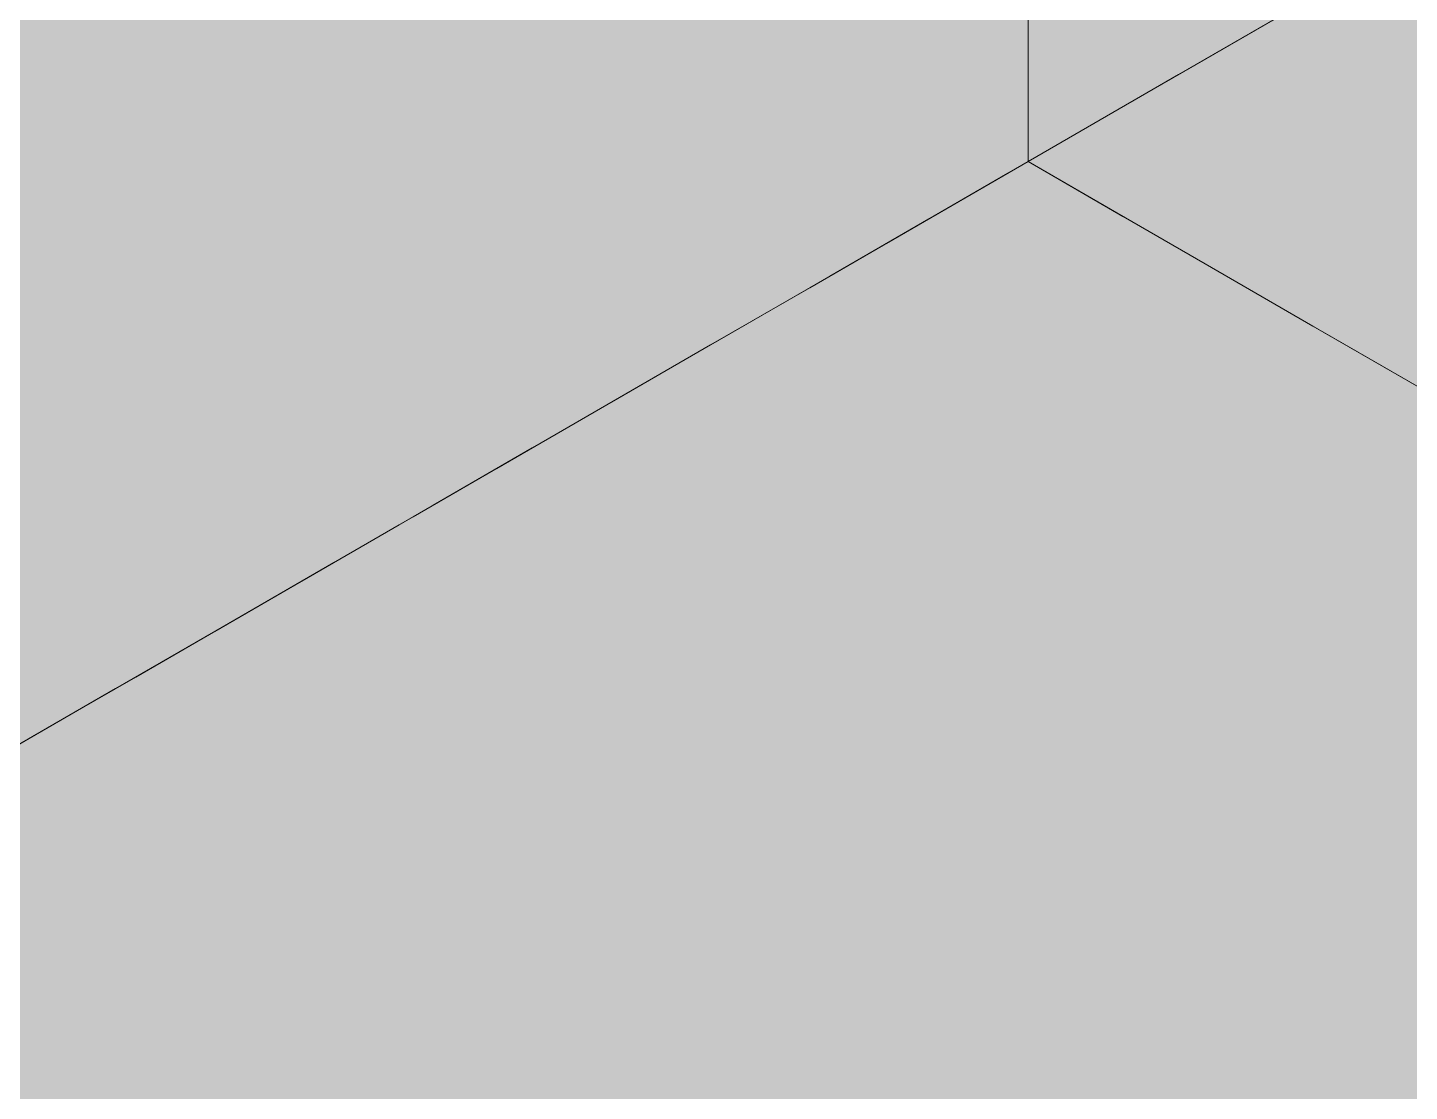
# Model space of a CAD drawing. Header units: metres. Extents: x 0 to 8.41, y 0 to 5.94.
# Drawn here: x 2.5901 to 2.7702, y 2.1418 to 2.2805 of the extents above; entities that cross this region are included whole.
import ezdxf

# ---------------------------------------------------------------- set-up
doc = ezdxf.new("R2010")
doc.units = ezdxf.units.M
doc.header["$LTSCALE"] = 0.25
doc.layers.add('ISO-3D', color=7, linetype='CONTINUOUS', lineweight=13)
doc.layers.add('ISO-3D-ARISTAS', color=250, linetype='CONTINUOUS', lineweight=13)

msp = doc.modelspace()

# ---------------------------------------------------------------- linework, layer by layer
at = {"layer": 'ISO-3D', "true_color": 0x9e9d98}
for points in [[(2.73208, 2.2849), (2.74362, 2.27824), (2.73208, 2.29919), (2.74362, 2.29252)], [(2.75517, 2.28586), (2.76672, 2.27919), (2.75517, 2.30014), (2.76672, 2.29348)], [(2.76672, 2.27919), (2.77826, 2.27252), (2.76672, 2.29348), (2.77826, 2.28681)], [(2.72053, 2.27729), (2.73208, 2.27062), (2.72053, 2.29157), (2.73208, 2.2849)], [(2.74362, 2.27824), (2.75517, 2.27157), (2.74362, 2.29252), (2.75517, 2.28586)], [(2.73208, 2.27062), (2.74362, 2.26395), (2.73208, 2.2849), (2.74362, 2.27824)], [(2.75517, 2.27157), (2.76672, 2.2649), (2.75517, 2.28586), (2.76672, 2.27919)], [(2.76672, 2.2649), (2.77826, 2.25824), (2.76672, 2.27919), (2.77826, 2.27252)], [(2.72053, 2.263), (2.73208, 2.25633), (2.72053, 2.27729), (2.73208, 2.27062)], [(2.74362, 2.26395), (2.75517, 2.25729), (2.74362, 2.27824), (2.75517, 2.27157)], [(2.75517, 2.25729), (2.76672, 2.25062), (2.75517, 2.27157), (2.76672, 2.2649)], [(2.73208, 2.25633), (2.74362, 2.24967), (2.73208, 2.27062), (2.74362, 2.26395)], [(2.76672, 2.25062), (2.77826, 2.24395), (2.76672, 2.2649), (2.77826, 2.25824)], [(2.74362, 2.24967), (2.75517, 2.243), (2.74362, 2.26395), (2.75517, 2.25729)], [(2.75517, 2.243), (2.76672, 2.23633), (2.75517, 2.25729), (2.76672, 2.25062)], [(2.76672, 2.23633), (2.77826, 2.22967), (2.76672, 2.25062), (2.77826, 2.24395)]]:
    msp.add_solid(points, dxfattribs=at)
at = {"layer": 'ISO-3D', "true_color": 0xa4987f}
for points in [[(2.78255, 2.28426), (2.76962, 2.2768), (2.78255, 2.2988), (2.76962, 2.29134)], [(2.76962, 2.2768), (2.75669, 2.26933), (2.76962, 2.29134), (2.75669, 2.28388)], [(2.78255, 2.26971), (2.76962, 2.26225), (2.78255, 2.28426), (2.76962, 2.2768)], [(2.75669, 2.26933), (2.74376, 2.26187), (2.75669, 2.28388), (2.74376, 2.27641)], [(2.74376, 2.26187), (2.73084, 2.25441), (2.74376, 2.27641), (2.73084, 2.26895)], [(2.76962, 2.26225), (2.75669, 2.25479), (2.76962, 2.2768), (2.75669, 2.26933)], [(2.73084, 2.25441), (2.71791, 2.24694), (2.73084, 2.26895), (2.71791, 2.26149)], [(2.75669, 2.25479), (2.74376, 2.24732), (2.75669, 2.26933), (2.74376, 2.26187)], [(2.78255, 2.25517), (2.76962, 2.24771), (2.78255, 2.26971), (2.76962, 2.26225)], [(2.71791, 2.24694), (2.70498, 2.23948), (2.71791, 2.26149), (2.70498, 2.25402)], [(2.74376, 2.24732), (2.73084, 2.23986), (2.74376, 2.26187), (2.73084, 2.25441)], [(2.76962, 2.24771), (2.75669, 2.24024), (2.76962, 2.26225), (2.75669, 2.25479)], [(2.70498, 2.23948), (2.69206, 2.23202), (2.70498, 2.25402), (2.69206, 2.24656)], [(2.73084, 2.23986), (2.71791, 2.2324), (2.73084, 2.25441), (2.71791, 2.24694)], [(2.75669, 2.24024), (2.74376, 2.23278), (2.75669, 2.25479), (2.74376, 2.24732)], [(2.78255, 2.24062), (2.76962, 2.23316), (2.78255, 2.25517), (2.76962, 2.24771)], [(2.69206, 2.23202), (2.67913, 2.22455), (2.69206, 2.24656), (2.67913, 2.2391)], [(2.71791, 2.2324), (2.70498, 2.22493), (2.71791, 2.24694), (2.70498, 2.23948)], [(2.74376, 2.23278), (2.73084, 2.22531), (2.74376, 2.24732), (2.73084, 2.23986)], [(2.76962, 2.23316), (2.75669, 2.2257), (2.76962, 2.24771), (2.75669, 2.24024)], [(2.70498, 2.22493), (2.69206, 2.21747), (2.70498, 2.23948), (2.69206, 2.23202)], [(2.73084, 2.22531), (2.71791, 2.21785), (2.73084, 2.23986), (2.71791, 2.2324)], [(2.75669, 2.2257), (2.74376, 2.21823), (2.75669, 2.24024), (2.74376, 2.23278)], [(2.78255, 2.22608), (2.76962, 2.21861), (2.78255, 2.24062), (2.76962, 2.23316)], [(2.67913, 2.22455), (2.6662, 2.21709), (2.67913, 2.2391), (2.6662, 2.23163)], [(2.69206, 2.21747), (2.67913, 2.21001), (2.69206, 2.23202), (2.67913, 2.22455)], [(2.71791, 2.21785), (2.70498, 2.21039), (2.71791, 2.2324), (2.70498, 2.22493)], [(2.74376, 2.21823), (2.73084, 2.21077), (2.74376, 2.23278), (2.73084, 2.22531)], [(2.76962, 2.21861), (2.75669, 2.21115), (2.76962, 2.23316), (2.75669, 2.2257)], [(2.6662, 2.21709), (2.65328, 2.20963), (2.6662, 2.23163), (2.65328, 2.22417)], [(2.70498, 2.21039), (2.69206, 2.20292), (2.70498, 2.22493), (2.69206, 2.21747)], [(2.73084, 2.21077), (2.71791, 2.20331), (2.73084, 2.22531), (2.71791, 2.21785)], [(2.75669, 2.21115), (2.74376, 2.20369), (2.75669, 2.2257), (2.74376, 2.21823)], [(2.78255, 2.21153), (2.76962, 2.20407), (2.78255, 2.22608), (2.76962, 2.21861)], [(2.65328, 2.20963), (2.64035, 2.20216), (2.65328, 2.22417), (2.64035, 2.21671)], [(2.67913, 2.21001), (2.6662, 2.20254), (2.67913, 2.22455), (2.6662, 2.21709)], [(2.71791, 2.20331), (2.70498, 2.19584), (2.71791, 2.21785), (2.70498, 2.21039)], [(2.74376, 2.20369), (2.73084, 2.19622), (2.74376, 2.21823), (2.73084, 2.21077)], [(2.76962, 2.20407), (2.75669, 2.19661), (2.76962, 2.21861), (2.75669, 2.21115)], [(2.64035, 2.20216), (2.62742, 2.1947), (2.64035, 2.21671), (2.62742, 2.20924)], [(2.6662, 2.20254), (2.65328, 2.19508), (2.6662, 2.21709), (2.65328, 2.20963)], [(2.69206, 2.20292), (2.67913, 2.19546), (2.69206, 2.21747), (2.67913, 2.21001)], [(2.70498, 2.19584), (2.69206, 2.18838), (2.70498, 2.21039), (2.69206, 2.20292)], [(2.73084, 2.19622), (2.71791, 2.18876), (2.73084, 2.21077), (2.71791, 2.20331)], [(2.75669, 2.19661), (2.74376, 2.18914), (2.75669, 2.21115), (2.74376, 2.20369)], [(2.78255, 2.19699), (2.76962, 2.18952), (2.78255, 2.21153), (2.76962, 2.20407)], [(2.62742, 2.1947), (2.61449, 2.18724), (2.62742, 2.20924), (2.61449, 2.20178)], [(2.65328, 2.19508), (2.64035, 2.18762), (2.65328, 2.20963), (2.64035, 2.20216)], [(2.67913, 2.19546), (2.6662, 2.188), (2.67913, 2.21001), (2.6662, 2.20254)], [(2.71791, 2.18876), (2.70498, 2.1813), (2.71791, 2.20331), (2.70498, 2.19584)], [(2.74376, 2.18914), (2.73084, 2.18168), (2.74376, 2.20369), (2.73084, 2.19622)], [(2.76962, 2.18952), (2.75669, 2.18206), (2.76962, 2.20407), (2.75669, 2.19661)], [(2.61449, 2.18724), (2.60157, 2.17977), (2.61449, 2.20178), (2.60157, 2.19432)], [(2.64035, 2.18762), (2.62742, 2.18015), (2.64035, 2.20216), (2.62742, 2.1947)], [(2.6662, 2.188), (2.65328, 2.18053), (2.6662, 2.20254), (2.65328, 2.19508)], [(2.69206, 2.18838), (2.67913, 2.18092), (2.69206, 2.20292), (2.67913, 2.19546)], [(2.73084, 2.18168), (2.71791, 2.17422), (2.73084, 2.19622), (2.71791, 2.18876)], [(2.75669, 2.18206), (2.74376, 2.1746), (2.75669, 2.19661), (2.74376, 2.18914)], [(2.78255, 2.18244), (2.76962, 2.17498), (2.78255, 2.19699), (2.76962, 2.18952)], [(2.60157, 2.17977), (2.58864, 2.17231), (2.60157, 2.19432), (2.58864, 2.18685)], [(2.62742, 2.18015), (2.61449, 2.17269), (2.62742, 2.1947), (2.61449, 2.18724)], [(2.65328, 2.18053), (2.64035, 2.17307), (2.65328, 2.19508), (2.64035, 2.18762)], [(2.67913, 2.18092), (2.6662, 2.17345), (2.67913, 2.19546), (2.6662, 2.188)], [(2.70498, 2.1813), (2.69206, 2.17383), (2.70498, 2.19584), (2.69206, 2.18838)], [(2.71791, 2.17422), (2.70498, 2.16675), (2.71791, 2.18876), (2.70498, 2.1813)], [(2.74376, 2.1746), (2.73084, 2.16713), (2.74376, 2.18914), (2.73084, 2.18168)], [(2.76962, 2.17498), (2.75669, 2.16751), (2.76962, 2.18952), (2.75669, 2.18206)], [(2.61449, 2.17269), (2.60157, 2.16523), (2.61449, 2.18724), (2.60157, 2.17977)], [(2.64035, 2.17307), (2.62742, 2.16561), (2.64035, 2.18762), (2.62742, 2.18015)], [(2.6662, 2.17345), (2.65328, 2.16599), (2.6662, 2.188), (2.65328, 2.18053)], [(2.69206, 2.17383), (2.67913, 2.16637), (2.69206, 2.18838), (2.67913, 2.18092)], [(2.73084, 2.16713), (2.71791, 2.15967), (2.73084, 2.18168), (2.71791, 2.17422)], [(2.75669, 2.16751), (2.74376, 2.16005), (2.75669, 2.18206), (2.74376, 2.1746)], [(2.78255, 2.1679), (2.76962, 2.16043), (2.78255, 2.18244), (2.76962, 2.17498)], [(2.60157, 2.16523), (2.58864, 2.15776), (2.60157, 2.17977), (2.58864, 2.17231)], [(2.62742, 2.16561), (2.61449, 2.15814), (2.62742, 2.18015), (2.61449, 2.17269)], [(2.65328, 2.16599), (2.64035, 2.15853), (2.65328, 2.18053), (2.64035, 2.17307)], [(2.67913, 2.16637), (2.6662, 2.15891), (2.67913, 2.18092), (2.6662, 2.17345)], [(2.70498, 2.16675), (2.69206, 2.15929), (2.70498, 2.1813), (2.69206, 2.17383)], [(2.74376, 2.16005), (2.73084, 2.15259), (2.74376, 2.1746), (2.73084, 2.16713)], [(2.76962, 2.16043), (2.75669, 2.15297), (2.76962, 2.17498), (2.75669, 2.16751)], [(2.61449, 2.15814), (2.60157, 2.15068), (2.61449, 2.17269), (2.60157, 2.16523)], [(2.64035, 2.15853), (2.62742, 2.15106), (2.64035, 2.17307), (2.62742, 2.16561)], [(2.6662, 2.15891), (2.65328, 2.15144), (2.6662, 2.17345), (2.65328, 2.16599)], [(2.69206, 2.15929), (2.67913, 2.15182), (2.69206, 2.17383), (2.67913, 2.16637)], [(2.71791, 2.15967), (2.70498, 2.15221), (2.71791, 2.17422), (2.70498, 2.16675)], [(2.73084, 2.15259), (2.71791, 2.14512), (2.73084, 2.16713), (2.71791, 2.15967)], [(2.75669, 2.15297), (2.74376, 2.14551), (2.75669, 2.16751), (2.74376, 2.16005)], [(2.78255, 2.15335), (2.76962, 2.14589), (2.78255, 2.1679), (2.76962, 2.16043)], [(2.62742, 2.15106), (2.61449, 2.1436), (2.62742, 2.16561), (2.61449, 2.15814)], [(2.65328, 2.15144), (2.64035, 2.14398), (2.65328, 2.16599), (2.64035, 2.15853)], [(2.67913, 2.15182), (2.6662, 2.14436), (2.67913, 2.16637), (2.6662, 2.15891)], [(2.70498, 2.15221), (2.69206, 2.14474), (2.70498, 2.16675), (2.69206, 2.15929)], [(2.60157, 2.15068), (2.58864, 2.14322), (2.60157, 2.16523), (2.58864, 2.15776)], [(2.74376, 2.14551), (2.73084, 2.13804), (2.74376, 2.16005), (2.73084, 2.15259)], [(2.76962, 2.14589), (2.75669, 2.13842), (2.76962, 2.16043), (2.75669, 2.15297)], [(2.61449, 2.1436), (2.60157, 2.13614), (2.61449, 2.15814), (2.60157, 2.15068)], [(2.64035, 2.14398), (2.62742, 2.13652), (2.64035, 2.15853), (2.62742, 2.15106)], [(2.6662, 2.14436), (2.65328, 2.1369), (2.6662, 2.15891), (2.65328, 2.15144)], [(2.69206, 2.14474), (2.67913, 2.13728), (2.69206, 2.15929), (2.67913, 2.15182)], [(2.71791, 2.14512), (2.70498, 2.13766), (2.71791, 2.15967), (2.70498, 2.15221)], [(2.75669, 2.13842), (2.74376, 2.13096), (2.75669, 2.15297), (2.74376, 2.14551)], [(2.78255, 2.1388), (2.76962, 2.13134), (2.78255, 2.15335), (2.76962, 2.14589)], [(2.62742, 2.13652), (2.61449, 2.12905), (2.62742, 2.15106), (2.61449, 2.1436)], [(2.65328, 2.1369), (2.64035, 2.12943), (2.65328, 2.15144), (2.64035, 2.14398)], [(2.67913, 2.13728), (2.6662, 2.12982), (2.67913, 2.15182), (2.6662, 2.14436)], [(2.70498, 2.13766), (2.69206, 2.1302), (2.70498, 2.15221), (2.69206, 2.14474)], [(2.73084, 2.13804), (2.71791, 2.13058), (2.73084, 2.15259), (2.71791, 2.14512)], [(2.60157, 2.13614), (2.58864, 2.12867), (2.60157, 2.15068), (2.58864, 2.14322)], [(2.74376, 2.13096), (2.73084, 2.1235), (2.74376, 2.14551), (2.73084, 2.13804)], [(2.76962, 2.13134), (2.75669, 2.12388), (2.76962, 2.14589), (2.75669, 2.13842)], [(2.64035, 2.12943), (2.62742, 2.12197), (2.64035, 2.14398), (2.62742, 2.13652)], [(2.6662, 2.12982), (2.65328, 2.12235), (2.6662, 2.14436), (2.65328, 2.1369)], [(2.69206, 2.1302), (2.67913, 2.12273), (2.69206, 2.14474), (2.67913, 2.13728)], [(2.71791, 2.13058), (2.70498, 2.12312), (2.71791, 2.14512), (2.70498, 2.13766)], [(2.61449, 2.12905), (2.60157, 2.12159), (2.61449, 2.1436), (2.60157, 2.13614)]]:
    msp.add_solid(points, dxfattribs=at)
at = {"layer": 'ISO-3D', "true_color": 0x8e8d88}
for points in [[(2.65589, 2.28283), (2.64297, 2.27536), (2.65589, 2.29711), (2.64297, 2.28965)], [(2.68175, 2.28347), (2.66882, 2.276), (2.68175, 2.29775), (2.66882, 2.29029)], [(2.7076, 2.28411), (2.69468, 2.27664), (2.7076, 2.29839), (2.69468, 2.29093)], [(2.60419, 2.28154), (2.59126, 2.27408), (2.60419, 2.29583), (2.59126, 2.28837)], [(2.63004, 2.28218), (2.61711, 2.27472), (2.63004, 2.29647), (2.61711, 2.28901)], [(2.72053, 2.27729), (2.7076, 2.26982), (2.72053, 2.29157), (2.7076, 2.28411)], [(2.64297, 2.27536), (2.63004, 2.2679), (2.64297, 2.28965), (2.63004, 2.28218)], [(2.66882, 2.276), (2.65589, 2.26854), (2.66882, 2.29029), (2.65589, 2.28283)], [(2.69468, 2.27664), (2.68175, 2.26918), (2.69468, 2.29093), (2.68175, 2.28347)], [(2.59126, 2.27408), (2.57833, 2.26662), (2.59126, 2.28837), (2.57833, 2.2809)], [(2.61711, 2.27472), (2.60419, 2.26726), (2.61711, 2.28901), (2.60419, 2.28154)], [(2.65589, 2.26854), (2.64297, 2.26108), (2.65589, 2.28283), (2.64297, 2.27536)], [(2.68175, 2.26918), (2.66882, 2.26172), (2.68175, 2.28347), (2.66882, 2.276)], [(2.7076, 2.26982), (2.69468, 2.26236), (2.7076, 2.28411), (2.69468, 2.27664)], [(2.60419, 2.26726), (2.59126, 2.25979), (2.60419, 2.28154), (2.59126, 2.27408)], [(2.63004, 2.2679), (2.61711, 2.26044), (2.63004, 2.28218), (2.61711, 2.27472)], [(2.72053, 2.263), (2.7076, 2.25554), (2.72053, 2.27729), (2.7076, 2.26982)], [(2.64297, 2.26108), (2.63004, 2.25361), (2.64297, 2.27536), (2.63004, 2.2679)], [(2.66882, 2.26172), (2.65589, 2.25425), (2.66882, 2.276), (2.65589, 2.26854)], [(2.69468, 2.26236), (2.68175, 2.2549), (2.69468, 2.27664), (2.68175, 2.26918)], [(2.59126, 2.25979), (2.57833, 2.25233), (2.59126, 2.27408), (2.57833, 2.26662)], [(2.61711, 2.26044), (2.60419, 2.25297), (2.61711, 2.27472), (2.60419, 2.26726)], [(2.7076, 2.25554), (2.69468, 2.24807), (2.7076, 2.26982), (2.69468, 2.26236)], [(2.65589, 2.25425), (2.64297, 2.24679), (2.65589, 2.26854), (2.64297, 2.26108)], [(2.68175, 2.2549), (2.66882, 2.24743), (2.68175, 2.26918), (2.66882, 2.26172)], [(2.60419, 2.25297), (2.59126, 2.24551), (2.60419, 2.26726), (2.59126, 2.25979)], [(2.63004, 2.25361), (2.61711, 2.24615), (2.63004, 2.2679), (2.61711, 2.26044)], [(2.64297, 2.24679), (2.63004, 2.23933), (2.64297, 2.26108), (2.63004, 2.25361)], [(2.66882, 2.24743), (2.65589, 2.23997), (2.66882, 2.26172), (2.65589, 2.25425)], [(2.69468, 2.24807), (2.68175, 2.24061), (2.69468, 2.26236), (2.68175, 2.2549)], [(2.59126, 2.24551), (2.57833, 2.23805), (2.59126, 2.25979), (2.57833, 2.25233)], [(2.61711, 2.24615), (2.60419, 2.23869), (2.61711, 2.26044), (2.60419, 2.25297)], [(2.63004, 2.23933), (2.61711, 2.23186), (2.63004, 2.25361), (2.61711, 2.24615)], [(2.65589, 2.23997), (2.64297, 2.23251), (2.65589, 2.25425), (2.64297, 2.24679)], [(2.68175, 2.24061), (2.66882, 2.23315), (2.68175, 2.2549), (2.66882, 2.24743)], [(2.60419, 2.23869), (2.59126, 2.23122), (2.60419, 2.25297), (2.59126, 2.24551)], [(2.64297, 2.23251), (2.63004, 2.22504), (2.64297, 2.24679), (2.63004, 2.23933)], [(2.66882, 2.23315), (2.65589, 2.22568), (2.66882, 2.24743), (2.65589, 2.23997)], [(2.59126, 2.23122), (2.57833, 2.22376), (2.59126, 2.24551), (2.57833, 2.23805)], [(2.61711, 2.23186), (2.60419, 2.2244), (2.61711, 2.24615), (2.60419, 2.23869)], [(2.63004, 2.22504), (2.61711, 2.21758), (2.63004, 2.23933), (2.61711, 2.23186)], [(2.65589, 2.22568), (2.64297, 2.21822), (2.65589, 2.23997), (2.64297, 2.23251)], [(2.60419, 2.2244), (2.59126, 2.21694), (2.60419, 2.23869), (2.59126, 2.23122)], [(2.64297, 2.21822), (2.63004, 2.21076), (2.64297, 2.23251), (2.63004, 2.22504)], [(2.59126, 2.21694), (2.57833, 2.20947), (2.59126, 2.23122), (2.57833, 2.22376)], [(2.61711, 2.21758), (2.60419, 2.21011), (2.61711, 2.23186), (2.60419, 2.2244)], [(2.63004, 2.21076), (2.61711, 2.20329), (2.63004, 2.22504), (2.61711, 2.21758)], [(2.60419, 2.21011), (2.59126, 2.20265), (2.60419, 2.2244), (2.59126, 2.21694)], [(2.61711, 2.20329), (2.60419, 2.19583), (2.61711, 2.21758), (2.60419, 2.21011)], [(2.59126, 2.20265), (2.57833, 2.19519), (2.59126, 2.21694), (2.57833, 2.20947)], [(2.60419, 2.19583), (2.59126, 2.18837), (2.60419, 2.21011), (2.59126, 2.20265)], [(2.59126, 2.18837), (2.57833, 2.1809), (2.59126, 2.20265), (2.57833, 2.19519)]]:
    msp.add_solid(points, dxfattribs=at)
at = {"layer": 'ISO-3D', "true_color": 0xb0aea8}
for points in [[(2.61512, 2.28786), (2.62749, 2.28071), (2.60242, 2.28052), (2.61479, 2.27338)], [(2.6402, 2.28805), (2.65257, 2.2809), (2.62749, 2.28071), (2.63987, 2.27357)], [(2.66527, 2.28824), (2.67764, 2.2811), (2.65257, 2.2809), (2.66494, 2.27376)], [(2.69034, 2.28843), (2.70271, 2.28129), (2.67764, 2.2811), (2.69001, 2.27395)], [(2.71542, 2.28862), (2.72779, 2.28148), (2.70271, 2.28129), (2.71509, 2.27414)], [(2.74049, 2.28881), (2.75286, 2.28167), (2.72779, 2.28148), (2.74016, 2.27433)], [(2.59005, 2.28767), (2.60242, 2.28052), (2.57735, 2.28033), (2.58972, 2.27319)], [(2.62749, 2.28071), (2.63987, 2.27357), (2.61479, 2.27338), (2.62716, 2.26624)], [(2.65257, 2.2809), (2.66494, 2.27376), (2.63987, 2.27357), (2.65224, 2.26643)], [(2.67764, 2.2811), (2.69001, 2.27395), (2.66494, 2.27376), (2.67731, 2.26662)], [(2.70271, 2.28129), (2.71509, 2.27414), (2.69001, 2.27395), (2.70238, 2.26681)], [(2.72779, 2.28148), (2.74016, 2.27433), (2.71509, 2.27414), (2.72746, 2.267)], [(2.60242, 2.28052), (2.61479, 2.27338), (2.58972, 2.27319), (2.60209, 2.26605)], [(2.61479, 2.27338), (2.62716, 2.26624), (2.60209, 2.26605), (2.61446, 2.2589)], [(2.63987, 2.27357), (2.65224, 2.26643), (2.62716, 2.26624), (2.63954, 2.2591)], [(2.66494, 2.27376), (2.67731, 2.26662), (2.65224, 2.26643), (2.66461, 2.25929)], [(2.69001, 2.27395), (2.70238, 2.26681), (2.67731, 2.26662), (2.68968, 2.25948)], [(2.71509, 2.27414), (2.72746, 2.267), (2.70238, 2.26681), (2.71476, 2.25967)], [(2.58972, 2.27319), (2.60209, 2.26605), (2.57702, 2.26586), (2.58939, 2.25871)], [(2.62716, 2.26624), (2.63954, 2.2591), (2.61446, 2.2589), (2.62683, 2.25176)], [(2.65224, 2.26643), (2.66461, 2.25929), (2.63954, 2.2591), (2.65191, 2.25195)], [(2.67731, 2.26662), (2.68968, 2.25948), (2.66461, 2.25929), (2.67698, 2.25214)], [(2.70238, 2.26681), (2.71476, 2.25967), (2.68968, 2.25948), (2.70205, 2.25233)], [(2.60209, 2.26605), (2.61446, 2.2589), (2.58939, 2.25871), (2.60176, 2.25157)], [(2.72053, 2.263), (2.7329, 2.25586), (2.7076, 2.25554), (2.71997, 2.24839)], [(2.63954, 2.2591), (2.65191, 2.25195), (2.62683, 2.25176), (2.63921, 2.24462)], [(2.66461, 2.25929), (2.67698, 2.25214), (2.65191, 2.25195), (2.66428, 2.24481)], [(2.68968, 2.25948), (2.70205, 2.25233), (2.67698, 2.25214), (2.68935, 2.245)], [(2.58939, 2.25871), (2.60176, 2.25157), (2.57669, 2.25138), (2.58906, 2.24424)], [(2.61446, 2.2589), (2.62683, 2.25176), (2.60176, 2.25157), (2.61413, 2.24443)], [(2.7076, 2.25554), (2.71997, 2.24839), (2.69468, 2.24807), (2.70705, 2.24093)], [(2.7329, 2.25586), (2.74527, 2.24871), (2.71997, 2.24839), (2.73235, 2.24125)], [(2.62683, 2.25176), (2.63921, 2.24462), (2.61413, 2.24443), (2.6265, 2.23729)], [(2.65191, 2.25195), (2.66428, 2.24481), (2.63921, 2.24462), (2.65158, 2.23748)], [(2.67698, 2.25214), (2.68935, 2.245), (2.66428, 2.24481), (2.67665, 2.23767)], [(2.60176, 2.25157), (2.61413, 2.24443), (2.58906, 2.24424), (2.60143, 2.2371)], [(2.71997, 2.24839), (2.73235, 2.24125), (2.70705, 2.24093), (2.71942, 2.23379)], [(2.74527, 2.24871), (2.75764, 2.24157), (2.73235, 2.24125), (2.74472, 2.23411)], [(2.69468, 2.24807), (2.70705, 2.24093), (2.68175, 2.24061), (2.69412, 2.23347)], [(2.63921, 2.24462), (2.65158, 2.23748), (2.6265, 2.23729), (2.63888, 2.23014)], [(2.66428, 2.24481), (2.67665, 2.23767), (2.65158, 2.23748), (2.66395, 2.23033)], [(2.58906, 2.24424), (2.60143, 2.2371), (2.57636, 2.2369), (2.58873, 2.22976)], [(2.61413, 2.24443), (2.6265, 2.23729), (2.60143, 2.2371), (2.6138, 2.22995)], [(2.73235, 2.24125), (2.74472, 2.23411), (2.71942, 2.23379), (2.73179, 2.22664)], [(2.75764, 2.24157), (2.77002, 2.23443), (2.74472, 2.23411), (2.75709, 2.22697)], [(2.68175, 2.24061), (2.69412, 2.23347), (2.66882, 2.23315), (2.68119, 2.226)], [(2.70705, 2.24093), (2.71942, 2.23379), (2.69412, 2.23347), (2.70649, 2.22632)], [(2.65158, 2.23748), (2.66395, 2.23033), (2.63888, 2.23014), (2.65125, 2.223)], [(2.60143, 2.2371), (2.6138, 2.22995), (2.58873, 2.22976), (2.6011, 2.22262)], [(2.6265, 2.23729), (2.63888, 2.23014), (2.6138, 2.22995), (2.62617, 2.22281)], [(2.71942, 2.23379), (2.73179, 2.22664), (2.70649, 2.22632), (2.71886, 2.21918)], [(2.74472, 2.23411), (2.75709, 2.22697), (2.73179, 2.22664), (2.74416, 2.2195)], [(2.77002, 2.23443), (2.78239, 2.22729), (2.75709, 2.22697), (2.76946, 2.21982)], [(2.66882, 2.23315), (2.68119, 2.226), (2.65589, 2.22568), (2.66827, 2.21854)], [(2.69412, 2.23347), (2.70649, 2.22632), (2.68119, 2.226), (2.69356, 2.21886)], [(2.63888, 2.23014), (2.65125, 2.223), (2.62617, 2.22281), (2.63855, 2.21567)], [(2.58873, 2.22976), (2.6011, 2.22262), (2.57603, 2.22243), (2.5884, 2.21529)], [(2.6138, 2.22995), (2.62617, 2.22281), (2.6011, 2.22262), (2.61347, 2.21548)], [(2.73179, 2.22664), (2.74416, 2.2195), (2.71886, 2.21918), (2.73124, 2.21204)], [(2.75709, 2.22697), (2.76946, 2.21982), (2.74416, 2.2195), (2.75653, 2.21236)], [(2.78239, 2.22729), (2.79476, 2.22014), (2.76946, 2.21982), (2.78183, 2.21268)], [(2.65589, 2.22568), (2.66827, 2.21854), (2.64297, 2.21822), (2.65534, 2.21108)], [(2.68119, 2.226), (2.69356, 2.21886), (2.66827, 2.21854), (2.68064, 2.2114)], [(2.70649, 2.22632), (2.71886, 2.21918), (2.69356, 2.21886), (2.70594, 2.21172)], [(2.6011, 2.22262), (2.61347, 2.21548), (2.5884, 2.21529), (2.60077, 2.20814)], [(2.62617, 2.22281), (2.63855, 2.21567), (2.61347, 2.21548), (2.62584, 2.20833)], [(2.74416, 2.2195), (2.75653, 2.21236), (2.73124, 2.21204), (2.74361, 2.2049)], [(2.76946, 2.21982), (2.78183, 2.21268), (2.75653, 2.21236), (2.76891, 2.20522)], [(2.64297, 2.21822), (2.65534, 2.21108), (2.63004, 2.21076), (2.64241, 2.20361)], [(2.66827, 2.21854), (2.68064, 2.2114), (2.65534, 2.21108), (2.66771, 2.20393)], [(2.69356, 2.21886), (2.70594, 2.21172), (2.68064, 2.2114), (2.69301, 2.20425)], [(2.71886, 2.21918), (2.73124, 2.21204), (2.70594, 2.21172), (2.71831, 2.20457)], [(2.5884, 2.21529), (2.60077, 2.20814), (2.5757, 2.20795), (2.58807, 2.20081)], [(2.61347, 2.21548), (2.62584, 2.20833), (2.60077, 2.20814), (2.61314, 2.201)], [(2.75653, 2.21236), (2.76891, 2.20522), (2.74361, 2.2049), (2.75598, 2.19775)], [(2.78183, 2.21268), (2.7942, 2.20554), (2.76891, 2.20522), (2.78128, 2.19807)], [(2.63004, 2.21076), (2.64241, 2.20361), (2.61711, 2.20329), (2.62949, 2.19615)], [(2.65534, 2.21108), (2.66771, 2.20393), (2.64241, 2.20361), (2.65478, 2.19647)], [(2.68064, 2.2114), (2.69301, 2.20425), (2.66771, 2.20393), (2.68008, 2.19679)], [(2.70594, 2.21172), (2.71831, 2.20457), (2.69301, 2.20425), (2.70538, 2.19711)], [(2.73124, 2.21204), (2.74361, 2.2049), (2.71831, 2.20457), (2.73068, 2.19743)], [(2.60077, 2.20814), (2.61314, 2.201), (2.58807, 2.20081), (2.60044, 2.19367)], [(2.76891, 2.20522), (2.78128, 2.19807), (2.75598, 2.19775), (2.76835, 2.19061)], [(2.61711, 2.20329), (2.62949, 2.19615), (2.60419, 2.19583), (2.61656, 2.18869)], [(2.64241, 2.20361), (2.65478, 2.19647), (2.62949, 2.19615), (2.64186, 2.18901)], [(2.66771, 2.20393), (2.68008, 2.19679), (2.65478, 2.19647), (2.66716, 2.18933)], [(2.69301, 2.20425), (2.70538, 2.19711), (2.68008, 2.19679), (2.69245, 2.18965)], [(2.71831, 2.20457), (2.73068, 2.19743), (2.70538, 2.19711), (2.71775, 2.18997)], [(2.74361, 2.2049), (2.75598, 2.19775), (2.73068, 2.19743), (2.74305, 2.19029)], [(2.58807, 2.20081), (2.60044, 2.19367), (2.57537, 2.19348), (2.58774, 2.18633)], [(2.75598, 2.19775), (2.76835, 2.19061), (2.74305, 2.19029), (2.75542, 2.18315)], [(2.78128, 2.19807), (2.79365, 2.19093), (2.76835, 2.19061), (2.78072, 2.18347)], [(2.62949, 2.19615), (2.64186, 2.18901), (2.61656, 2.18869), (2.62893, 2.18154)], [(2.65478, 2.19647), (2.66716, 2.18933), (2.64186, 2.18901), (2.65423, 2.18186)], [(2.68008, 2.19679), (2.69245, 2.18965), (2.66716, 2.18933), (2.67953, 2.18218)], [(2.70538, 2.19711), (2.71775, 2.18997), (2.69245, 2.18965), (2.70483, 2.18251)], [(2.73068, 2.19743), (2.74305, 2.19029), (2.71775, 2.18997), (2.73013, 2.18283)], [(2.60419, 2.19583), (2.61656, 2.18869), (2.59126, 2.18837), (2.60363, 2.18122)], [(2.76835, 2.19061), (2.78072, 2.18347), (2.75542, 2.18315), (2.7678, 2.176)], [(2.64186, 2.18901), (2.65423, 2.18186), (2.62893, 2.18154), (2.6413, 2.1744)], [(2.66716, 2.18933), (2.67953, 2.18218), (2.65423, 2.18186), (2.6666, 2.17472)], [(2.69245, 2.18965), (2.70483, 2.18251), (2.67953, 2.18218), (2.6919, 2.17504)], [(2.71775, 2.18997), (2.73013, 2.18283), (2.70483, 2.18251), (2.7172, 2.17536)], [(2.74305, 2.19029), (2.75542, 2.18315), (2.73013, 2.18283), (2.7425, 2.17568)], [(2.59126, 2.18837), (2.60363, 2.18122), (2.57833, 2.1809), (2.5907, 2.17376)], [(2.61656, 2.18869), (2.62893, 2.18154), (2.60363, 2.18122), (2.616, 2.17408)], [(2.78072, 2.18347), (2.79309, 2.17632), (2.7678, 2.176), (2.78017, 2.16886)], [(2.62893, 2.18154), (2.6413, 2.1744), (2.616, 2.17408), (2.62837, 2.16694)], [(2.65423, 2.18186), (2.6666, 2.17472), (2.6413, 2.1744), (2.65367, 2.16726)], [(2.67953, 2.18218), (2.6919, 2.17504), (2.6666, 2.17472), (2.67897, 2.16758)], [(2.70483, 2.18251), (2.7172, 2.17536), (2.6919, 2.17504), (2.70427, 2.1679)], [(2.73013, 2.18283), (2.7425, 2.17568), (2.7172, 2.17536), (2.72957, 2.16822)], [(2.75542, 2.18315), (2.7678, 2.176), (2.7425, 2.17568), (2.75487, 2.16854)], [(2.57833, 2.1809), (2.5907, 2.17376), (2.56541, 2.17344), (2.57778, 2.1663)], [(2.60363, 2.18122), (2.616, 2.17408), (2.5907, 2.17376), (2.60308, 2.16662)], [(2.6413, 2.1744), (2.65367, 2.16726), (2.62837, 2.16694), (2.64075, 2.15979)], [(2.6666, 2.17472), (2.67897, 2.16758), (2.65367, 2.16726), (2.66605, 2.16011)], [(2.6919, 2.17504), (2.70427, 2.1679), (2.67897, 2.16758), (2.69134, 2.16044)], [(2.7172, 2.17536), (2.72957, 2.16822), (2.70427, 2.1679), (2.71664, 2.16076)], [(2.7425, 2.17568), (2.75487, 2.16854), (2.72957, 2.16822), (2.74194, 2.16108)], [(2.7678, 2.176), (2.78017, 2.16886), (2.75487, 2.16854), (2.76724, 2.1614)], [(2.5907, 2.17376), (2.60308, 2.16662), (2.57778, 2.1663), (2.59015, 2.15915)], [(2.616, 2.17408), (2.62837, 2.16694), (2.60308, 2.16662), (2.61545, 2.15947)], [(2.65367, 2.16726), (2.66605, 2.16011), (2.64075, 2.15979), (2.65312, 2.15265)], [(2.67897, 2.16758), (2.69134, 2.16044), (2.66605, 2.16011), (2.67842, 2.15297)], [(2.70427, 2.1679), (2.71664, 2.16076), (2.69134, 2.16044), (2.70372, 2.15329)], [(2.72957, 2.16822), (2.74194, 2.16108), (2.71664, 2.16076), (2.72901, 2.15361)], [(2.75487, 2.16854), (2.76724, 2.1614), (2.74194, 2.16108), (2.75431, 2.15393)], [(2.78017, 2.16886), (2.79254, 2.16172), (2.76724, 2.1614), (2.77961, 2.15425)], [(2.57778, 2.1663), (2.59015, 2.15915), (2.56485, 2.15883), (2.57722, 2.15169)], [(2.60308, 2.16662), (2.61545, 2.15947), (2.59015, 2.15915), (2.60252, 2.15201)], [(2.62837, 2.16694), (2.64075, 2.15979), (2.61545, 2.15947), (2.62782, 2.15233)], [(2.66605, 2.16011), (2.67842, 2.15297), (2.65312, 2.15265), (2.66549, 2.14551)], [(2.69134, 2.16044), (2.70372, 2.15329), (2.67842, 2.15297), (2.69079, 2.14583)], [(2.71664, 2.16076), (2.72901, 2.15361), (2.70372, 2.15329), (2.71609, 2.14615)], [(2.74194, 2.16108), (2.75431, 2.15393), (2.72901, 2.15361), (2.74139, 2.14647)], [(2.76724, 2.1614), (2.77961, 2.15425), (2.75431, 2.15393), (2.76669, 2.14679)], [(2.59015, 2.15915), (2.60252, 2.15201), (2.57722, 2.15169), (2.58959, 2.14455)], [(2.61545, 2.15947), (2.62782, 2.15233), (2.60252, 2.15201), (2.61489, 2.14487)], [(2.64075, 2.15979), (2.65312, 2.15265), (2.62782, 2.15233), (2.64019, 2.14519)], [(2.67842, 2.15297), (2.69079, 2.14583), (2.66549, 2.14551), (2.67786, 2.13837)], [(2.70372, 2.15329), (2.71609, 2.14615), (2.69079, 2.14583), (2.70316, 2.13869)], [(2.72901, 2.15361), (2.74139, 2.14647), (2.71609, 2.14615), (2.72846, 2.13901)], [(2.75431, 2.15393), (2.76669, 2.14679), (2.74139, 2.14647), (2.75376, 2.13933)], [(2.77961, 2.15425), (2.79198, 2.14711), (2.76669, 2.14679), (2.77906, 2.13965)], [(2.60252, 2.15201), (2.61489, 2.14487), (2.58959, 2.14455), (2.60197, 2.1374)], [(2.62782, 2.15233), (2.64019, 2.14519), (2.61489, 2.14487), (2.62726, 2.13772)], [(2.65312, 2.15265), (2.66549, 2.14551), (2.64019, 2.14519), (2.65256, 2.13805)], [(2.66549, 2.14551), (2.67786, 2.13837), (2.65256, 2.13805), (2.66493, 2.1309)], [(2.69079, 2.14583), (2.70316, 2.13869), (2.67786, 2.13837), (2.69023, 2.13122)], [(2.71609, 2.14615), (2.72846, 2.13901), (2.70316, 2.13869), (2.71553, 2.13154)], [(2.74139, 2.14647), (2.75376, 2.13933), (2.72846, 2.13901), (2.74083, 2.13186)], [(2.76669, 2.14679), (2.77906, 2.13965), (2.75376, 2.13933), (2.76613, 2.13218)], [(2.58959, 2.14455), (2.60197, 2.1374), (2.57667, 2.13708), (2.58904, 2.12994)], [(2.61489, 2.14487), (2.62726, 2.13772), (2.60197, 2.1374), (2.61434, 2.13026)], [(2.64019, 2.14519), (2.65256, 2.13805), (2.62726, 2.13772), (2.63964, 2.13058)]]:
    msp.add_solid(points, dxfattribs=at)
at = {"layer": 'ISO-3D-ARISTAS', "color": 250}
for p, q in [((2.72053, 2.29157), (2.72053, 2.27729)), ((2.72053, 2.29157), (2.72053, 2.27729)), ((2.74376, 2.27641), (2.75669, 2.28388)), ((2.75286, 2.28167), (2.74016, 2.27433)), ((2.72053, 2.27729), (2.72053, 2.263)), ((2.72053, 2.27729), (2.72053, 2.263)), ((2.73084, 2.26895), (2.74376, 2.27641)), ((2.74016, 2.27433), (2.72746, 2.267)), ((2.71791, 2.26149), (2.73084, 2.26895)), ((2.72746, 2.267), (2.71476, 2.25967)), ((2.72053, 2.263), (2.7076, 2.25554)), ((2.7076, 2.25554), (2.72053, 2.263)), ((2.72053, 2.263), (2.73208, 2.25633)), ((2.72053, 2.263), (2.7329, 2.25586)), ((2.70498, 2.25402), (2.71791, 2.26149)), ((2.71476, 2.25967), (2.70205, 2.25233)), ((2.69468, 2.24807), (2.7076, 2.25554)), ((2.7076, 2.25554), (2.69468, 2.24807)), ((2.73208, 2.25633), (2.74362, 2.24967)), ((2.7329, 2.25586), (2.74527, 2.24871)), ((2.69206, 2.24656), (2.70498, 2.25402)), ((2.70205, 2.25233), (2.68935, 2.245)), ((2.74362, 2.24967), (2.75517, 2.243)), ((2.74527, 2.24871), (2.75764, 2.24157)), ((2.67913, 2.2391), (2.69206, 2.24656)), ((2.68175, 2.24061), (2.69468, 2.24807)), ((2.69468, 2.24807), (2.68175, 2.24061)), ((2.68935, 2.245), (2.67665, 2.23767)), ((2.75517, 2.243), (2.76672, 2.23633)), ((2.75764, 2.24157), (2.77002, 2.23443)), ((2.68175, 2.24061), (2.66882, 2.23315)), ((2.66882, 2.23315), (2.68175, 2.24061)), ((2.67665, 2.23767), (2.66395, 2.23033)), ((2.6662, 2.23163), (2.67913, 2.2391)), ((2.76672, 2.23633), (2.77826, 2.22967)), ((2.77002, 2.23443), (2.78239, 2.22729)), ((2.66882, 2.23315), (2.65589, 2.22568)), ((2.65589, 2.22568), (2.66882, 2.23315)), ((2.66395, 2.23033), (2.65125, 2.223)), ((2.65328, 2.22417), (2.6662, 2.23163)), ((2.65589, 2.22568), (2.64297, 2.21822)), ((2.64297, 2.21822), (2.65589, 2.22568)), ((2.65125, 2.223), (2.63855, 2.21567)), ((2.64035, 2.21671), (2.65328, 2.22417)), ((2.64297, 2.21822), (2.63004, 2.21076)), ((2.63004, 2.21076), (2.64297, 2.21822)), ((2.62742, 2.20924), (2.64035, 2.21671)), ((2.63855, 2.21567), (2.62584, 2.20833)), ((2.63004, 2.21076), (2.61711, 2.20329)), ((2.61711, 2.20329), (2.63004, 2.21076)), ((2.61449, 2.20178), (2.62742, 2.20924)), ((2.62584, 2.20833), (2.61314, 2.201)), ((2.61711, 2.20329), (2.60419, 2.19583)), ((2.60419, 2.19583), (2.61711, 2.20329)), ((2.60157, 2.19432), (2.61449, 2.20178)), ((2.61314, 2.201), (2.60044, 2.19367)), ((2.58864, 2.18685), (2.60157, 2.19432)), ((2.59126, 2.18837), (2.60419, 2.19583)), ((2.60419, 2.19583), (2.59126, 2.18837)), ((2.60044, 2.19367), (2.58774, 2.18633)), ((2.57833, 2.1809), (2.59126, 2.18837)), ((2.59126, 2.18837), (2.57833, 2.1809))]:
    msp.add_line(p, q, dxfattribs=at)

doc.saveas('drawing.dxf')
